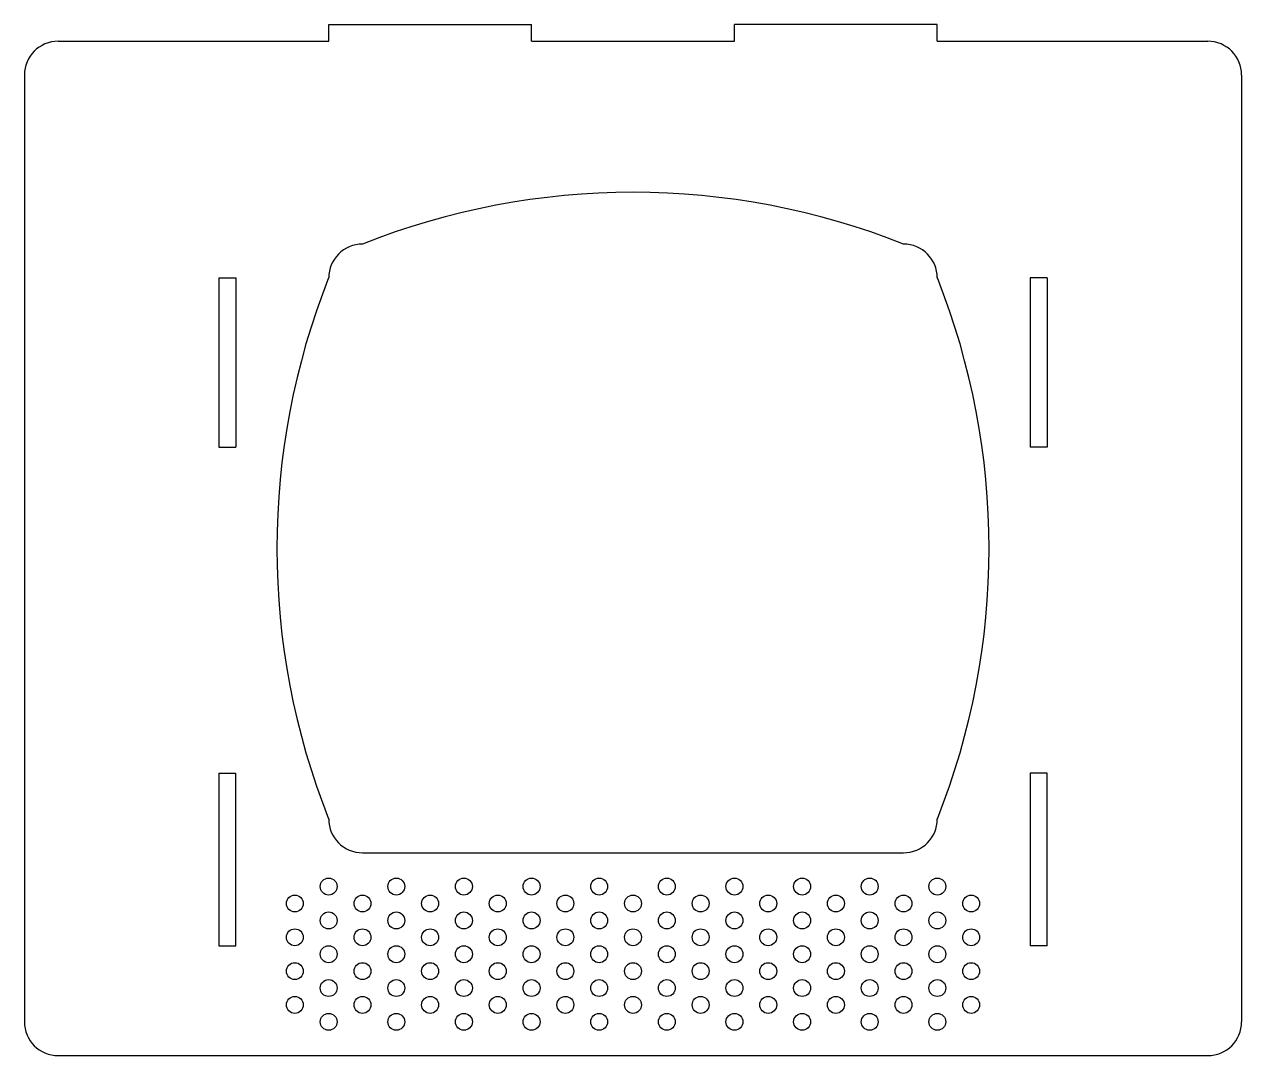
# Model space of a CAD drawing. Header units: millimetres. Extents: x -180 to 180, y -150 to 155.
import ezdxf

# ---------------------------------------------------------------- set-up
doc = ezdxf.new("R2010")
doc.units = ezdxf.units.MM

msp = doc.modelspace()

# ---------------------------------------------------------------- linework, layer by layer
at = {"color": 7, "linetype": 'Continuous', "lineweight": 25}
for p, q in [((-90, 150), (-90, 155)), ((-90, 155), (-30, 155)), ((-30, 150), (-30, 155)), ((30, 150), (30, 155)), ((90, 155), (30, 155)), ((90, 150), (90, 155)), ((-170, 150), (-90, 150)), ((-30, 150), (30, 150)), ((90, 150), (170, 150)), ((-180, 140), (-180, -140)), ((180, 140), (180, -140)), ((-122.5, 80), (-122.5, 30)), ((-122.5, 80), (-117.5, 80)), ((-117.5, 80), (-117.5, 30)), ((117.5, 80), (117.5, 30)), ((122.5, 80), (117.5, 80)), ((122.5, 80), (122.5, 30)), ((-122.5, 30), (-117.5, 30)), ((122.5, 30), (117.5, 30)), ((-122.5, -66.5), (-117.5, -66.5)), ((-122.5, -66.5), (-122.5, -117.5)), ((-117.5, -117.5), (-117.5, -66.5)), ((122.5, -66.5), (117.5, -66.5)), ((117.5, -66.5), (117.5, -117.5)), ((122.5, -117.5), (122.5, -66.5)), ((-80, -90), (80, -90)), ((-122.5, -117.5), (-117.5, -117.5)), ((122.5, -117.5), (117.5, -117.5)), ((-170, -150), (170, -150))]:
    msp.add_line(p, q, dxfattribs=at)
for centre in [(-90, -100), (-70, -100), (-50, -100), (-30, -100), (-10, -100), (10, -100), (30, -100), (50, -100), (70, -100), (90, -100), (-100, -105), (-80, -105), (-60, -105), (-40, -105), (-20, -105), (0, -105), (20, -105), (40, -105), (60, -105), (80, -105), (100, -105), (-90, -110), (-70, -110), (-50, -110), (-30, -110), (-10, -110), (10, -110), (30, -110), (50, -110), (70, -110), (90, -110), (-100, -115), (-80, -115), (-60, -115), (-40, -115), (-20, -115), (0, -115), (20, -115), (40, -115), (60, -115), (80, -115), (100, -115), (-90, -120), (-70, -120), (-50, -120), (-30, -120), (-10, -120), (10, -120), (30, -120), (50, -120), (70, -120), (90, -120), (-100, -125), (-80, -125), (-60, -125), (-40, -125), (-20, -125), (0, -125), (20, -125), (40, -125), (60, -125), (80, -125), (100, -125), (-90, -130), (-70, -130), (-50, -130), (-30, -130), (-10, -130), (10, -130), (30, -130), (50, -130), (70, -130), (90, -130), (-100, -135), (-80, -135), (-60, -135), (-40, -135), (-20, -135), (0, -135), (20, -135), (40, -135), (60, -135), (80, -135), (100, -135), (-90, -140), (-70, -140), (-50, -140), (-30, -140), (-10, -140), (10, -140), (30, -140), (50, -140), (70, -140), (90, -140)]:
    msp.add_circle(centre, 2.5, dxfattribs=at)
for centre, radius, start, end in [((-170, 140), 10, 90, 180), ((170, 140), 10, 0, 90), ((0, -111.29), 216.61, 68.3254, 111.6746), ((-80, 80), 10, 90, 180), ((80, 80), 10, 0, 90), ((111.29, 0), 216.61, 158.3254, 201.6746), ((-111.29, 0), 216.61, 338.3254, 21.6746), ((-80, -80), 10, 180, 270), ((80, -80), 10, 270, 0), ((-170, -140), 10, 180, 270), ((170, -140), 10, 270, 0)]:
    msp.add_arc(centre, radius, start, end, dxfattribs=at)

doc.saveas('drawing.dxf')
